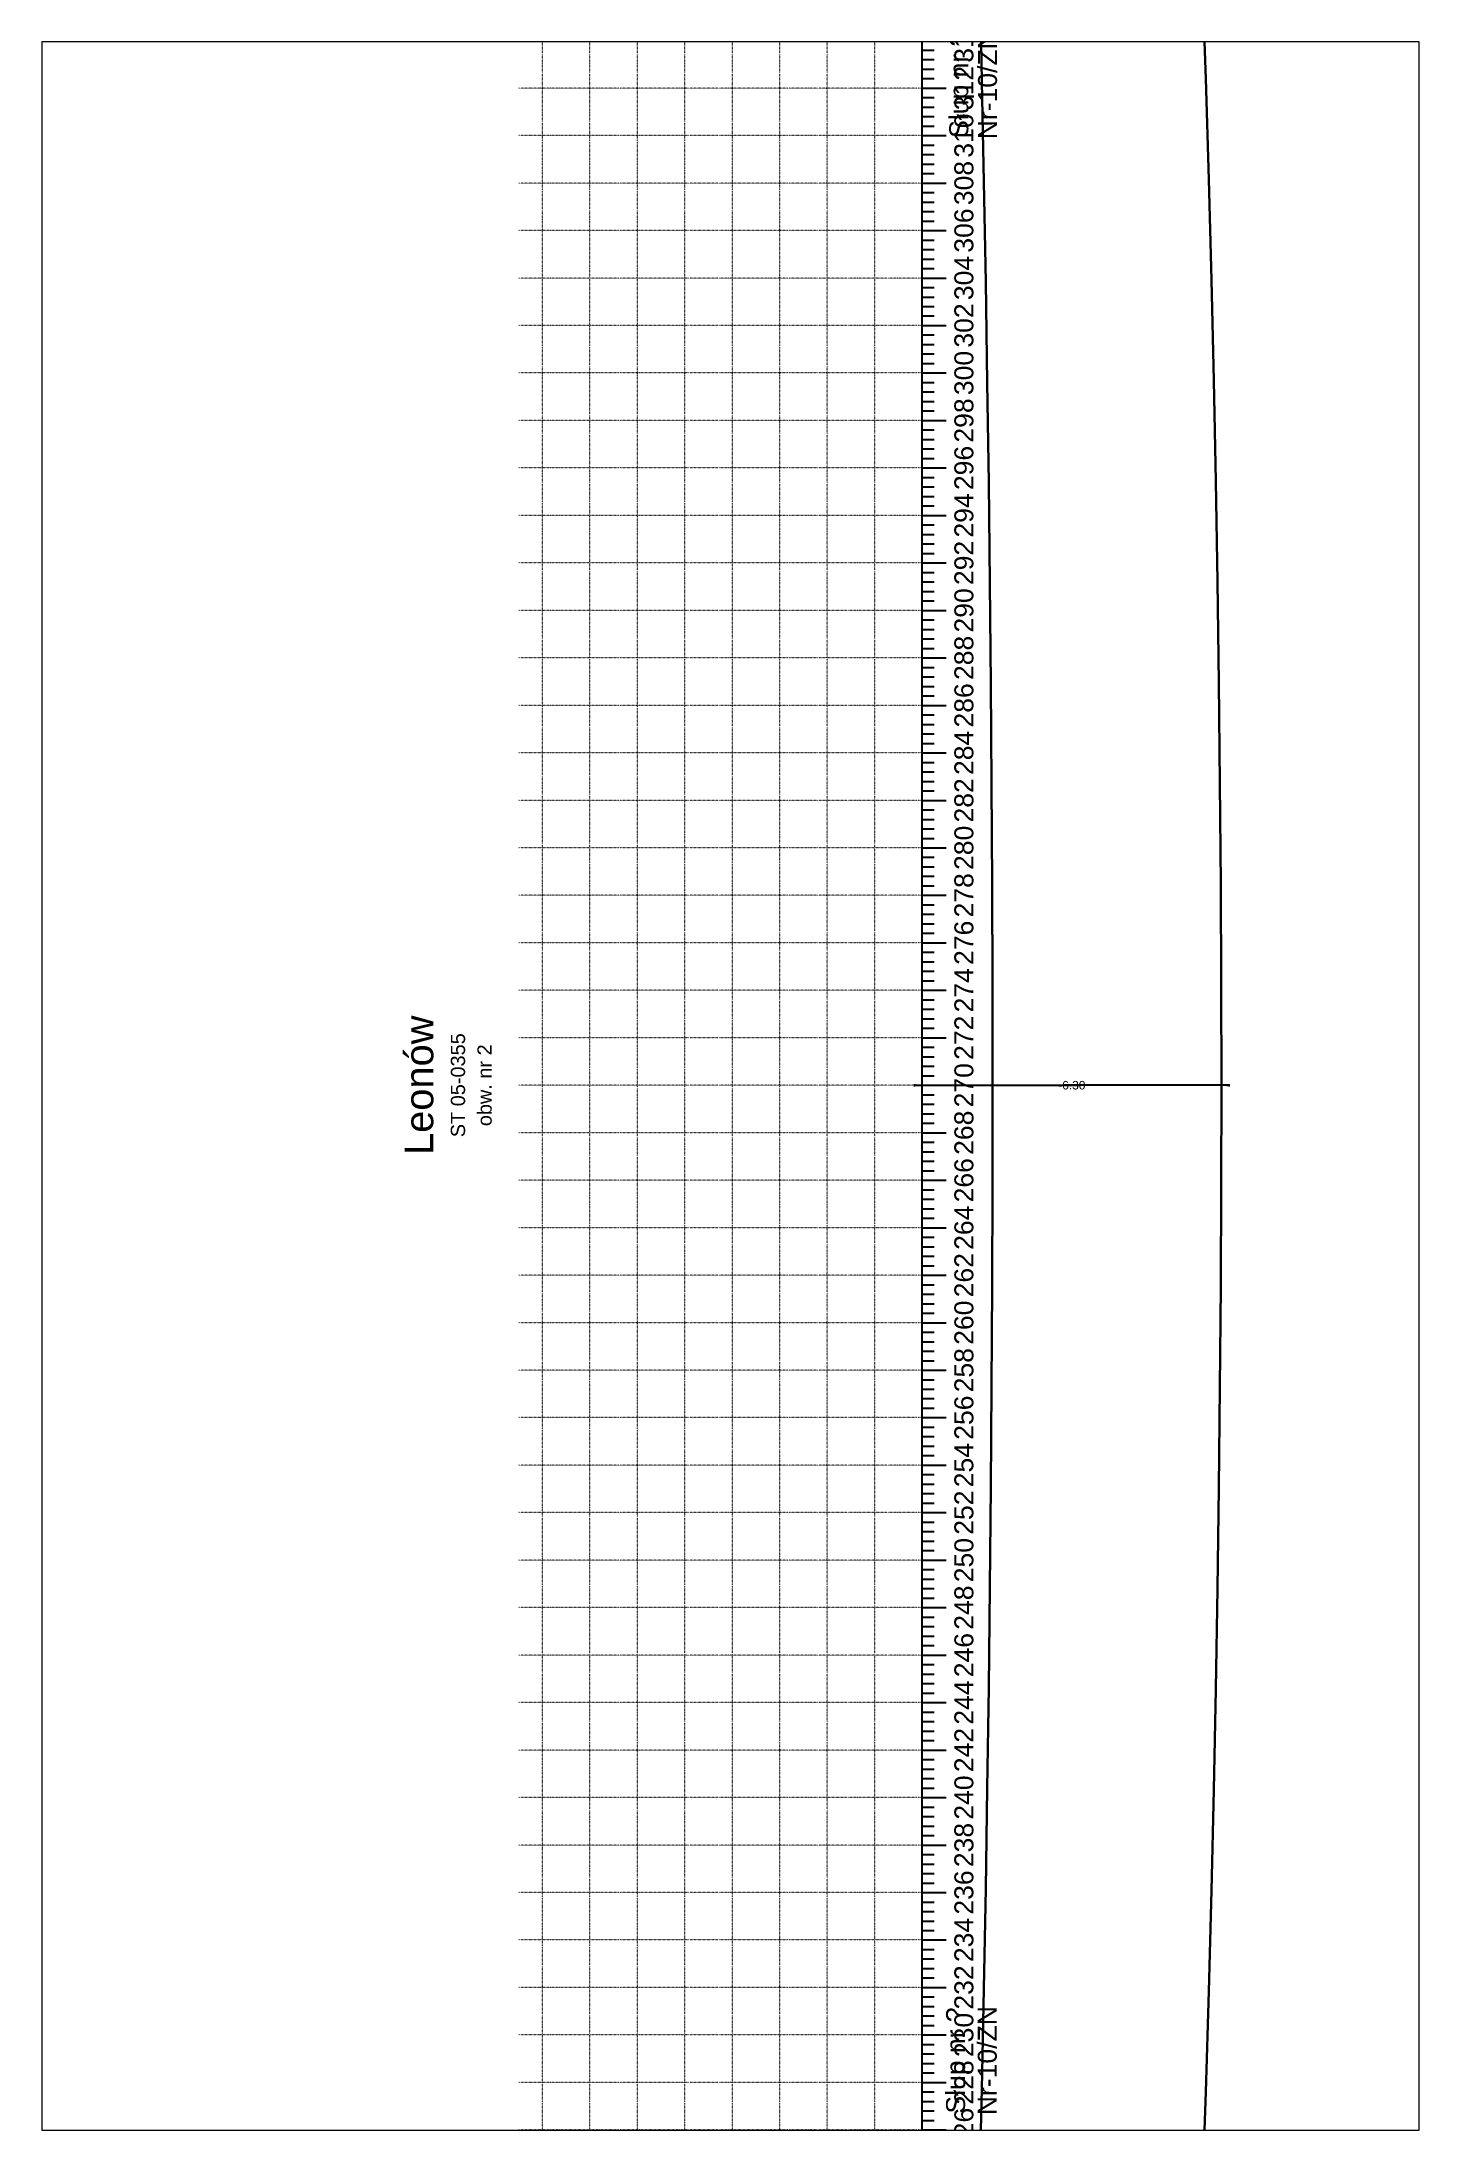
# Paper-space layout '14' of a CAD drawing. Header units: inches, sheet in millimetres. Extents: x 1 to 189, y 1 to 286.
# The model-space entities are those that its viewports show. They can reach past a viewport. Long polylines and large blocks are cut down to what shows.
import ezdxf
from ezdxf.enums import TextEntityAlignment as Align

# ---------------------------------------------------------------- set-up
doc = ezdxf.new("R2010")
doc.units = ezdxf.units.IN
doc.header["$MEASUREMENT"] = 0
doc.linetypes.add('ACAD_ISO07W100', pattern=[3, 0, -3])
doc.layers.add('ramka', color=7, linetype='Continuous', plot=False)
doc.styles.get("Standard").update_dxf_attribs({"font": 'arial.ttf'})
doc.dimstyles.get("Standard").update_dxf_attribs({"dimtxt": 0.25, "dimasz": 0.18, "dimexe": 0.18, "dimexo": 0.0625, "dimgap": -0.09, "dimtad": 0, "dimtih": 1, "dimtoh": 1, "dimzin": 0, "dimdsep": 46, "dimtxsty": 'Standard', "dimcen": 0.09, "dimadec": 0, "dimazin": 0, "dimtfac": 1, "dimtofl": 0, "dimtmove": 0, "dimatfit": 3, "dimfxl": 1, "dimtolj": 1, "dimtzin": 0, "dimarcsym": 0})

# ---------------------------------------------------------------- blocks, each defined once
blk = doc.blocks.new('*D16')
at = {"color": 0, "lineweight": -2}
for p, q in [((428.802, 1342.989), (432.312, 1342.989)), ((428.982, 1342.894), (428.982, 1343.169)), ((435.462, 1342.989), (431.952, 1342.989)), ((435.282, 1343.044), (435.282, 1343.169))]:
    blk.add_line(p, q, dxfattribs=at)
at = {"color": 0}
for points in [[(428.802, 1343.019), (428.802, 1342.959), (428.982, 1342.989)], [(435.462, 1343.019), (435.462, 1342.959), (435.282, 1342.989)]]:
    blk.add_solid(points, dxfattribs=at)
at = {"layer": 'Defpoints', "color": 0}
for p in [(428.982, 1342.989), (428.982, 1342.831), (435.282, 1342.981)]:
    blk.add_point(p, dxfattribs=at)
at = {"color": 0, "lineweight": 25, "insert": (432.132, 1342.989), "char_height": 0.18, "attachment_point": 5}
blk.add_mtext('\\A1;-6.30', dxfattribs=at)

msp = doc.modelspace()

# ---------------------------------------------------------------- linework, layer by layer
at = {"linetype": 'ACAD_ISO07W100', "lineweight": 15, "ltscale": 0.1}
for p, q in [((420.982, 1207.989), (420.982, 1477.989)), ((421.982, 1207.989), (421.982, 1477.989)), ((422.982, 1207.989), (422.982, 1477.989)), ((423.982, 1207.989), (423.982, 1477.989)), ((424.982, 1207.989), (424.982, 1477.989)), ((425.982, 1207.989), (425.982, 1477.989)), ((426.982, 1207.989), (426.982, 1477.989)), ((427.982, 1207.989), (427.982, 1477.989)), ((428.982, 1207.989), (428.982, 1477.989)), ((428.982, 1364.989), (420.482, 1364.989)), ((428.982, 1363.989), (420.482, 1363.989)), ((428.982, 1362.989), (420.482, 1362.989)), ((428.982, 1361.989), (420.482, 1361.989)), ((428.982, 1360.989), (420.482, 1360.989)), ((428.982, 1359.989), (420.482, 1359.989)), ((428.982, 1358.989), (420.482, 1358.989)), ((428.982, 1357.989), (420.482, 1357.989)), ((428.982, 1356.989), (420.482, 1356.989)), ((428.982, 1355.989), (420.482, 1355.989)), ((428.982, 1354.989), (420.482, 1354.989)), ((428.982, 1353.989), (420.482, 1353.989)), ((428.982, 1352.989), (420.482, 1352.989)), ((428.982, 1351.989), (420.482, 1351.989)), ((428.982, 1350.989), (420.482, 1350.989)), ((428.982, 1349.989), (420.482, 1349.989)), ((428.982, 1348.989), (420.482, 1348.989)), ((428.982, 1347.989), (420.482, 1347.989)), ((428.982, 1346.989), (420.482, 1346.989)), ((428.982, 1345.989), (420.482, 1345.989)), ((428.982, 1344.989), (420.482, 1344.989)), ((428.982, 1343.989), (420.482, 1343.989)), ((428.982, 1342.989), (420.482, 1342.989)), ((428.982, 1341.989), (420.482, 1341.989)), ((428.982, 1340.989), (420.482, 1340.989)), ((428.982, 1339.989), (420.482, 1339.989)), ((428.982, 1338.989), (420.482, 1338.989)), ((428.982, 1337.989), (420.482, 1337.989)), ((428.982, 1336.989), (420.482, 1336.989)), ((428.982, 1335.989), (420.482, 1335.989)), ((428.982, 1334.989), (420.482, 1334.989)), ((428.982, 1333.989), (420.482, 1333.989)), ((428.982, 1332.989), (420.482, 1332.989)), ((428.982, 1331.989), (420.482, 1331.989)), ((428.982, 1330.989), (420.482, 1330.989)), ((428.982, 1329.989), (420.482, 1329.989)), ((428.982, 1328.989), (420.482, 1328.989)), ((428.982, 1327.989), (420.482, 1327.989)), ((428.982, 1326.989), (420.482, 1326.989)), ((428.982, 1325.989), (420.482, 1325.989)), ((428.982, 1324.989), (420.482, 1324.989)), ((428.982, 1323.989), (420.482, 1323.989)), ((428.982, 1322.989), (420.482, 1322.989)), ((428.982, 1321.989), (420.482, 1321.989)), ((428.982, 1320.989), (420.482, 1320.989))]:
    msp.add_line(p, q, dxfattribs=at)
for p, q in [((428.982, 1207.989), (428.982, 1477.989)), ((428.982, 1364.989), (429.482, 1364.989)), ((428.982, 1364.789), (429.232, 1364.789)), ((428.982, 1364.589), (429.232, 1364.589)), ((428.982, 1364.389), (429.232, 1364.389)), ((428.982, 1364.189), (429.232, 1364.189)), ((428.982, 1363.989), (429.482, 1363.989)), ((428.982, 1363.789), (429.232, 1363.789)), ((428.982, 1363.589), (429.232, 1363.589)), ((428.982, 1363.389), (429.232, 1363.389)), ((428.982, 1363.189), (429.232, 1363.189)), ((428.982, 1362.989), (429.482, 1362.989)), ((428.982, 1362.789), (429.232, 1362.789)), ((428.982, 1362.589), (429.232, 1362.589)), ((428.982, 1362.389), (429.232, 1362.389)), ((428.982, 1362.189), (429.232, 1362.189)), ((428.982, 1361.989), (429.482, 1361.989)), ((428.982, 1361.789), (429.232, 1361.789)), ((428.982, 1361.589), (429.232, 1361.589)), ((428.982, 1361.389), (429.232, 1361.389)), ((428.982, 1361.189), (429.232, 1361.189)), ((428.982, 1360.989), (429.482, 1360.989)), ((428.982, 1360.789), (429.232, 1360.789)), ((428.982, 1360.589), (429.232, 1360.589)), ((428.982, 1360.389), (429.232, 1360.389)), ((428.982, 1360.189), (429.232, 1360.189)), ((428.982, 1359.989), (429.482, 1359.989)), ((428.982, 1359.789), (429.232, 1359.789)), ((428.982, 1359.589), (429.232, 1359.589)), ((428.982, 1359.389), (429.232, 1359.389)), ((428.982, 1359.189), (429.232, 1359.189)), ((428.982, 1358.989), (429.482, 1358.989)), ((428.982, 1358.789), (429.232, 1358.789)), ((428.982, 1358.589), (429.232, 1358.589)), ((428.982, 1358.389), (429.232, 1358.389)), ((428.982, 1358.189), (429.232, 1358.189)), ((428.982, 1357.989), (429.482, 1357.989)), ((428.982, 1357.789), (429.232, 1357.789)), ((428.982, 1357.589), (429.232, 1357.589)), ((428.982, 1357.389), (429.232, 1357.389)), ((428.982, 1357.189), (429.232, 1357.189)), ((428.982, 1356.989), (429.482, 1356.989)), ((428.982, 1356.789), (429.232, 1356.789)), ((428.982, 1356.589), (429.232, 1356.589)), ((428.982, 1356.389), (429.232, 1356.389)), ((428.982, 1356.189), (429.232, 1356.189)), ((428.982, 1355.989), (429.482, 1355.989)), ((428.982, 1355.789), (429.232, 1355.789)), ((428.982, 1355.589), (429.232, 1355.589)), ((428.982, 1355.389), (429.232, 1355.389)), ((428.982, 1355.189), (429.232, 1355.189)), ((428.982, 1354.989), (429.482, 1354.989)), ((428.982, 1354.789), (429.232, 1354.789)), ((428.982, 1354.589), (429.232, 1354.589)), ((428.982, 1354.389), (429.232, 1354.389)), ((428.982, 1354.189), (429.232, 1354.189)), ((428.982, 1353.989), (429.482, 1353.989)), ((428.982, 1353.789), (429.232, 1353.789)), ((428.982, 1353.589), (429.232, 1353.589)), ((428.982, 1353.389), (429.232, 1353.389)), ((428.982, 1353.189), (429.232, 1353.189)), ((428.982, 1352.989), (429.482, 1352.989)), ((428.982, 1352.789), (429.232, 1352.789)), ((428.982, 1352.589), (429.232, 1352.589)), ((428.982, 1352.389), (429.232, 1352.389)), ((428.982, 1352.189), (429.232, 1352.189)), ((428.982, 1351.989), (429.482, 1351.989)), ((428.982, 1351.789), (429.232, 1351.789)), ((428.982, 1351.589), (429.232, 1351.589)), ((428.982, 1351.389), (429.232, 1351.389)), ((428.982, 1351.189), (429.232, 1351.189)), ((428.982, 1350.989), (429.482, 1350.989)), ((428.982, 1350.789), (429.232, 1350.789)), ((428.982, 1350.589), (429.232, 1350.589)), ((428.982, 1350.389), (429.232, 1350.389)), ((428.982, 1350.189), (429.232, 1350.189)), ((428.982, 1349.989), (429.482, 1349.989)), ((428.982, 1349.789), (429.232, 1349.789)), ((428.982, 1349.589), (429.232, 1349.589)), ((428.982, 1349.389), (429.232, 1349.389)), ((428.982, 1349.189), (429.232, 1349.189)), ((428.982, 1348.989), (429.482, 1348.989)), ((428.982, 1348.789), (429.232, 1348.789)), ((428.982, 1348.589), (429.232, 1348.589)), ((428.982, 1348.389), (429.232, 1348.389)), ((428.982, 1348.189), (429.232, 1348.189)), ((428.982, 1347.989), (429.482, 1347.989)), ((428.982, 1347.789), (429.232, 1347.789)), ((428.982, 1347.589), (429.232, 1347.589)), ((428.982, 1347.389), (429.232, 1347.389)), ((428.982, 1347.189), (429.232, 1347.189)), ((428.982, 1346.989), (429.482, 1346.989)), ((428.982, 1346.789), (429.232, 1346.789)), ((428.982, 1346.589), (429.232, 1346.589)), ((428.982, 1346.389), (429.232, 1346.389)), ((428.982, 1346.189), (429.232, 1346.189)), ((428.982, 1345.989), (429.482, 1345.989)), ((428.982, 1345.789), (429.232, 1345.789)), ((428.982, 1345.589), (429.232, 1345.589)), ((428.982, 1345.389), (429.232, 1345.389)), ((428.982, 1345.189), (429.232, 1345.189)), ((428.982, 1344.989), (429.482, 1344.989)), ((428.982, 1344.789), (429.232, 1344.789)), ((428.982, 1344.589), (429.232, 1344.589)), ((428.982, 1344.389), (429.232, 1344.389)), ((428.982, 1344.189), (429.232, 1344.189)), ((428.982, 1343.989), (429.482, 1343.989)), ((428.982, 1343.789), (429.232, 1343.789)), ((428.982, 1343.589), (429.232, 1343.589)), ((428.982, 1343.389), (429.232, 1343.389)), ((428.982, 1343.189), (429.232, 1343.189)), ((428.982, 1342.989), (429.482, 1342.989)), ((428.982, 1342.789), (429.232, 1342.789)), ((428.982, 1342.589), (429.232, 1342.589)), ((428.982, 1342.389), (429.232, 1342.389)), ((428.982, 1342.189), (429.232, 1342.189)), ((428.982, 1341.989), (429.482, 1341.989)), ((428.982, 1341.789), (429.232, 1341.789)), ((428.982, 1341.589), (429.232, 1341.589)), ((428.982, 1341.389), (429.232, 1341.389)), ((428.982, 1341.189), (429.232, 1341.189)), ((428.982, 1340.989), (429.482, 1340.989)), ((428.982, 1340.789), (429.232, 1340.789)), ((428.982, 1340.589), (429.232, 1340.589)), ((428.982, 1340.389), (429.232, 1340.389)), ((428.982, 1340.189), (429.232, 1340.189)), ((428.982, 1339.989), (429.482, 1339.989)), ((428.982, 1339.789), (429.232, 1339.789)), ((428.982, 1339.589), (429.232, 1339.589)), ((428.982, 1339.389), (429.232, 1339.389)), ((428.982, 1339.189), (429.232, 1339.189)), ((428.982, 1338.989), (429.482, 1338.989)), ((428.982, 1338.789), (429.232, 1338.789)), ((428.982, 1338.589), (429.232, 1338.589)), ((428.982, 1338.389), (429.232, 1338.389)), ((428.982, 1338.189), (429.232, 1338.189)), ((428.982, 1337.989), (429.482, 1337.989)), ((428.982, 1337.789), (429.232, 1337.789)), ((428.982, 1337.589), (429.232, 1337.589)), ((428.982, 1337.389), (429.232, 1337.389)), ((428.982, 1337.189), (429.232, 1337.189)), ((428.982, 1336.989), (429.482, 1336.989)), ((428.982, 1336.789), (429.232, 1336.789)), ((428.982, 1336.589), (429.232, 1336.589)), ((428.982, 1336.389), (429.232, 1336.389)), ((428.982, 1336.189), (429.232, 1336.189)), ((428.982, 1335.989), (429.482, 1335.989)), ((428.982, 1335.789), (429.232, 1335.789)), ((428.982, 1335.589), (429.232, 1335.589)), ((428.982, 1335.389), (429.232, 1335.389)), ((428.982, 1335.189), (429.232, 1335.189)), ((428.982, 1334.989), (429.482, 1334.989)), ((428.982, 1334.789), (429.232, 1334.789)), ((428.982, 1334.589), (429.232, 1334.589)), ((428.982, 1334.389), (429.232, 1334.389)), ((428.982, 1334.189), (429.232, 1334.189)), ((428.982, 1333.989), (429.482, 1333.989)), ((428.982, 1333.789), (429.232, 1333.789)), ((428.982, 1333.589), (429.232, 1333.589)), ((428.982, 1333.389), (429.232, 1333.389)), ((428.982, 1333.189), (429.232, 1333.189)), ((428.982, 1332.989), (429.482, 1332.989)), ((428.982, 1332.789), (429.232, 1332.789)), ((428.982, 1332.589), (429.232, 1332.589)), ((428.982, 1332.389), (429.232, 1332.389)), ((428.982, 1332.189), (429.232, 1332.189)), ((428.982, 1331.989), (429.482, 1331.989)), ((428.982, 1331.789), (429.232, 1331.789)), ((428.982, 1331.589), (429.232, 1331.589)), ((428.982, 1331.389), (429.232, 1331.389)), ((428.982, 1331.189), (429.232, 1331.189)), ((428.982, 1330.989), (429.482, 1330.989)), ((428.982, 1330.789), (429.232, 1330.789)), ((428.982, 1330.589), (429.232, 1330.589)), ((428.982, 1330.389), (429.232, 1330.389)), ((428.982, 1330.189), (429.232, 1330.189)), ((428.982, 1329.989), (429.482, 1329.989)), ((428.982, 1329.789), (429.232, 1329.789)), ((428.982, 1329.589), (429.232, 1329.589)), ((428.982, 1329.389), (429.232, 1329.389)), ((428.982, 1329.189), (429.232, 1329.189)), ((428.982, 1328.989), (429.482, 1328.989)), ((428.982, 1328.789), (429.232, 1328.789)), ((428.982, 1328.589), (429.232, 1328.589)), ((428.982, 1328.389), (429.232, 1328.389)), ((428.982, 1328.189), (429.232, 1328.189)), ((428.982, 1327.989), (429.482, 1327.989)), ((428.982, 1327.789), (429.232, 1327.789)), ((428.982, 1327.589), (429.232, 1327.589)), ((428.982, 1327.389), (429.232, 1327.389)), ((428.982, 1327.189), (429.232, 1327.189)), ((428.982, 1326.989), (429.482, 1326.989)), ((428.982, 1326.789), (429.232, 1326.789)), ((428.982, 1326.589), (429.232, 1326.589)), ((428.982, 1326.389), (429.232, 1326.389)), ((428.982, 1326.189), (429.232, 1326.189)), ((428.982, 1325.989), (429.482, 1325.989)), ((428.982, 1325.789), (429.232, 1325.789)), ((428.982, 1325.589), (429.232, 1325.589)), ((428.982, 1325.389), (429.232, 1325.389)), ((428.982, 1325.189), (429.232, 1325.189)), ((428.982, 1324.989), (429.482, 1324.989)), ((428.982, 1324.789), (429.232, 1324.789)), ((428.982, 1324.589), (429.232, 1324.589)), ((428.982, 1324.389), (429.232, 1324.389)), ((428.982, 1324.189), (429.232, 1324.189)), ((428.982, 1323.989), (429.482, 1323.989)), ((428.982, 1323.789), (429.232, 1323.789)), ((428.982, 1323.589), (429.232, 1323.589)), ((428.982, 1323.389), (429.232, 1323.389)), ((428.982, 1323.189), (429.232, 1323.189)), ((428.982, 1322.989), (429.482, 1322.989)), ((428.982, 1322.789), (429.232, 1322.789)), ((428.982, 1322.589), (429.232, 1322.589)), ((428.982, 1322.389), (429.232, 1322.389)), ((428.982, 1322.189), (429.232, 1322.189)), ((428.982, 1321.989), (429.482, 1321.989)), ((428.982, 1321.789), (429.232, 1321.789)), ((428.982, 1321.589), (429.232, 1321.589)), ((428.982, 1321.389), (429.232, 1321.389)), ((428.982, 1321.189), (429.232, 1321.189)), ((428.982, 1320.989), (429.482, 1320.989)), ((428.982, 1320.789), (429.232, 1320.789))]:
    msp.add_line(p, q)
at = {"lineweight": 30}
msp.add_arc((-566.775, 1342.989), 997.237, 352.219751, 7.780249, dxfattribs=at)
at = {"color": 3, "lineweight": 30}
msp.add_arc((-246.468, 1342.989), 681.75, 348.578814, 11.421186, dxfattribs=at)
at = {"layer": 'ramka'}
msp.add_line((428.982, 1207.989), (428.982, 1342.989), dxfattribs=at)

# ---------------------------------------------------------------- texts
for s, height, p in [('314', 0.4, (430.058, 1364.989)), ('312', 0.4, (430.058, 1363.989)), ('310', 0.4, (430.058, 1362.989)), ('308', 0.4, (430.058, 1361.989)), ('306', 0.4, (430.058, 1360.989)), ('304', 0.4, (430.058, 1359.989)), ('302', 0.4, (430.058, 1358.989)), ('300', 0.4, (430.058, 1357.989)), ('298', 0.4, (430.058, 1356.989)), ('296', 0.4, (430.058, 1355.989)), ('294', 0.4, (430.058, 1354.989)), ('292', 0.4, (430.058, 1353.989)), ('290', 0.4, (430.058, 1352.989)), ('288', 0.4, (430.058, 1351.989)), ('286', 0.4, (430.058, 1350.989)), ('284', 0.4, (430.058, 1349.989)), ('282', 0.4, (430.058, 1348.989)), ('280', 0.4, (430.058, 1347.989)), ('278', 0.4, (430.058, 1346.989)), ('276', 0.4, (430.058, 1345.989)), ('274', 0.4, (430.058, 1344.989)), ('Leonów', 0.6, (418.682, 1342.989)), ('ST 05-0355', 0.3, (419.352, 1342.989)), ('272', 0.4, (430.058, 1343.989)), ('obw. nr 2', 0.3, (419.912, 1342.989)), ('270', 0.4, (430.058, 1342.989)), ('268', 0.4, (430.058, 1341.989)), ('266', 0.4, (430.058, 1340.989)), ('264', 0.4, (430.058, 1339.989)), ('262', 0.4, (430.058, 1338.989)), ('260', 0.4, (430.058, 1337.989)), ('258', 0.4, (430.058, 1336.989)), ('256', 0.4, (430.058, 1335.989)), ('254', 0.4, (430.058, 1334.989)), ('252', 0.4, (430.058, 1333.989)), ('250', 0.4, (430.058, 1332.989)), ('248', 0.4, (430.058, 1331.989)), ('246', 0.4, (430.058, 1330.989)), ('244', 0.4, (430.058, 1329.989)), ('242', 0.4, (430.058, 1328.989)), ('240', 0.4, (430.058, 1327.989)), ('238', 0.4, (430.058, 1326.989)), ('236', 0.4, (430.058, 1325.989)), ('234', 0.4, (430.058, 1324.989)), ('232', 0.4, (430.058, 1323.989)), ('230', 0.4, (430.058, 1322.989)), ('228', 0.4, (430.058, 1321.989)), ('226', 0.4, (430.058, 1320.989))]:
    msp.add_text(s, height=height, rotation=90).set_placement(p, align=Align.CENTER)
for s, p in [('Słup nr ?', (429.951, 1362.941)), ('Nr-10/ZN', (430.556, 1362.91)), ('Słup nr ?', (429.884, 1321.334)), ('Nr-10/ZN', (430.551, 1321.3))]:
    msp.add_text(s, height=0.4, rotation=90).set_placement(p)

# ---------------------------------------------------------------- dimensions: what is measured, and where the dimension line sits
at = {"lineweight": 25}
dim = msp.add_linear_dim(base=(428.982, 1342.989), p1=(435.282, 1342.981), p2=(428.982, 1342.831), angle=180, text='-6.30', dimstyle='Standard', dxfattribs=at)
dim.commit()
dim.dimension.update_dxf_attribs({"geometry": '*D16', "text_midpoint": (432.132, 1342.989)})

psp = doc.layouts.new('14')

# ---------------------------------------------------------------- viewports
at = {"layer": '0', "lineweight": 25}
psp.add_viewport(center=(94.87, 143.54), size=(188.59, 285.878), view_center_point=(424.942, 1342.974), view_height=43.9812, dxfattribs=at)

doc.saveas('drawing.dxf')
